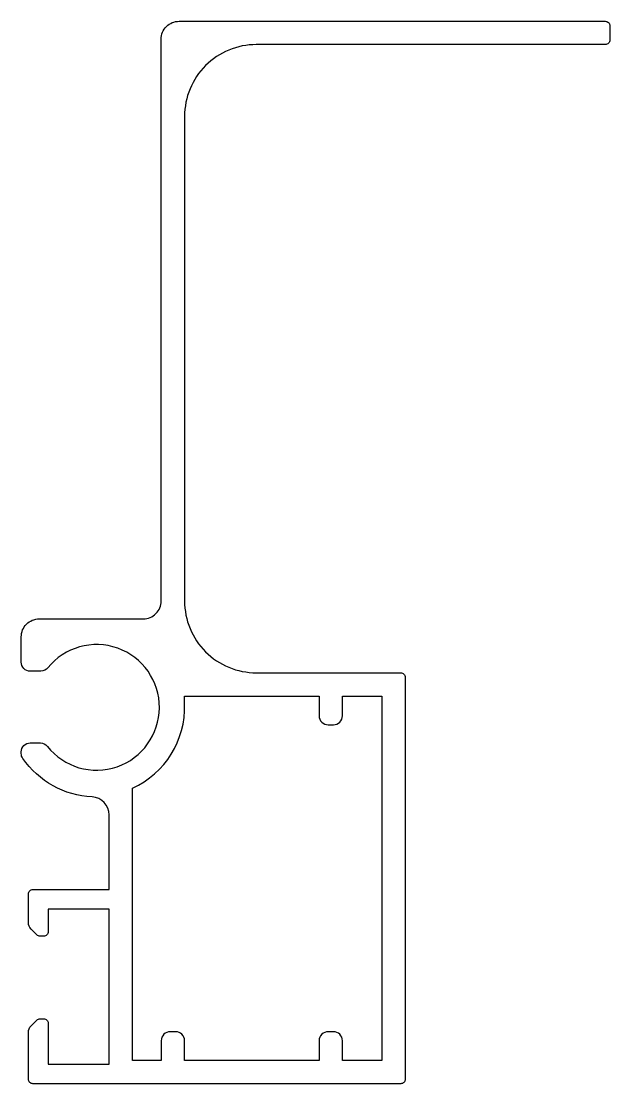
# Model space of a CAD drawing. Extents: x 1180.4 to 1213.2, y -210.2 to -151.
import ezdxf

# ---------------------------------------------------------------- set-up
doc = ezdxf.new("R2010")
doc.units = 0
doc.header["$LTSCALE"] = 15
doc.layers.get('0').update_dxf_attribs({"linetype": 'CONTINUOUS'})

msp = doc.modelspace()

# ---------------------------------------------------------------- linework, layer by layer
at = {"color": 0}
for points in [[(1185.265, -195.242, 0.399698), (1184.315, -194.243, -0.232955), (1180.453, -192.095, -0.15254), (1180.364, -191.811), (1180.364, -191.733, -0.414214), (1180.864, -191.233), (1181.428, -191.233, -0.229091), (1181.82, -191.423, 2.848951), (1181.843, -187.048, -0.226374), (1181.454, -187.233), (1180.864, -187.233, -0.414214), (1180.364, -186.733), (1180.364, -185.321, -0.41438), (1181.364, -184.32), (1187.165, -184.32, 0.414214), (1188.165, -183.32), (1188.165, -152.02, -0.414214), (1189.165, -151.02), (1212.914, -151.02, -0.414214), (1213.164, -151.27), (1213.164, -152.07, -0.414214), (1212.914, -152.32), (1193.466, -152.32, 0.414214), (1189.466, -156.32), (1189.466, -183.322, 0.414214), (1193.466, -187.322), (1201.514, -187.322, -0.414214), (1201.764, -187.572), (1201.764, -209.97, -0.414214), (1201.514, -210.22), (1181.014, -210.22, -0.414214), (1180.764, -209.97), (1180.764, -207.349, -0.198912), (1180.91, -206.995), (1181.235, -206.671, -0.198912), (1181.412, -206.597), (1181.614, -206.597, -0.414214), (1181.864, -206.847), (1181.864, -209.12), (1185.265, -209.12), (1185.265, -200.498), (1181.864, -200.498), (1181.864, -201.747, -0.414214), (1181.614, -201.997), (1181.412, -201.997, -0.198912), (1181.235, -201.924), (1180.91, -201.599, -0.198912), (1180.764, -201.246), (1180.764, -199.647, -0.414214), (1181.014, -199.397), (1185.265, -199.397)], [(1196.966, -208.92), (1189.466, -208.92), (1189.466, -207.82, 0.414214), (1188.966, -207.32), (1188.666, -207.32, 0.414214), (1188.166, -207.82), (1188.166, -208.92), (1186.565, -208.92), (1186.565, -193.746, 0.304368), (1189.466, -189.077), (1189.466, -188.622), (1196.966, -188.622), (1196.966, -189.722, 0.414214), (1197.466, -190.222), (1197.766, -190.222, 0.414214), (1198.266, -189.722), (1198.266, -188.622), (1200.464, -188.622), (1200.464, -208.92), (1198.266, -208.92), (1198.266, -207.82, 0.414214), (1197.766, -207.32), (1197.466, -207.32, 0.414214), (1196.966, -207.82)]]:
    msp.add_lwpolyline(points, format="xyb", close=True, dxfattribs=at)

doc.saveas('drawing.dxf')
